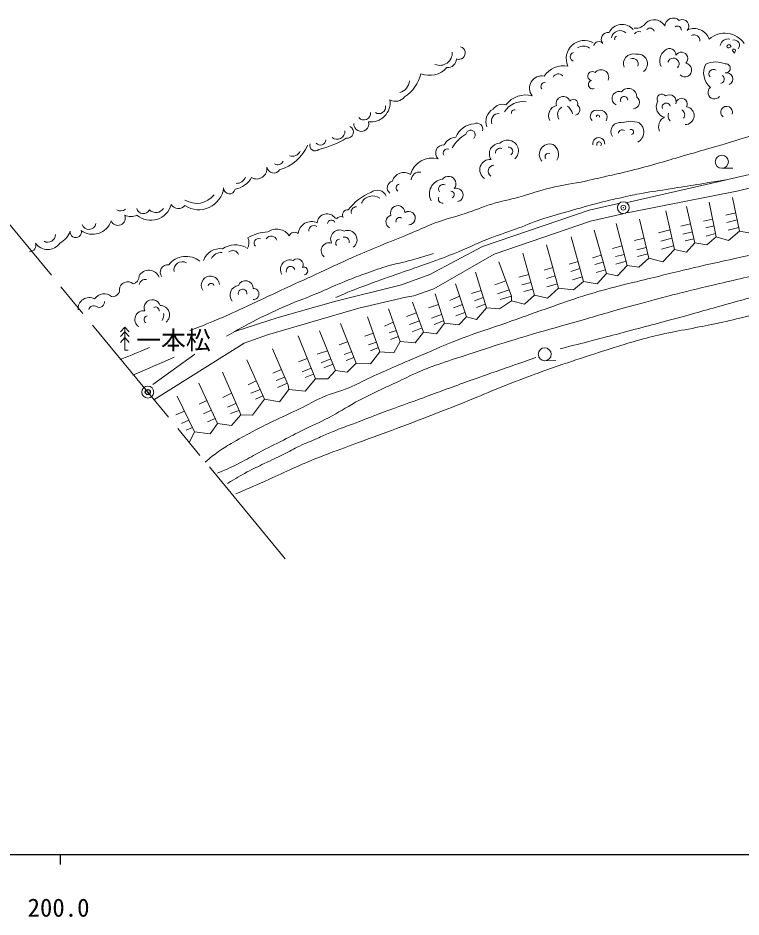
# Model space of a CAD drawing. Units: millimetres, scale not verified. Extents: x 40000 to 680000, y 20000 to 380000.
# Drawn here: x 263761 to 336537, y 198715 to 289198 of the extents above; entities that cross this region are included whole.
import ezdxf
from ezdxf.enums import TextEntityAlignment as Align

# ---------------------------------------------------------------- set-up
doc = ezdxf.new("R2010")
doc.units = ezdxf.units.MM
doc.header["$LTSCALE"] = 1000
doc.header["$PDMODE"] = 32
doc.header["$PDSIZE"] = 500
doc.linetypes.add('CHAIN', pattern=[18.5, 12, -1.5, 3.5, -1.5])
for name, color, linetype, lineweight in [('M-BGD', 7, 'Continuous', 13), ('M-BGD-EXST', 7, 'Continuous', 25), ('M-BMK', 2, 'CHAIN', 13), ('M-BMK-SRVR', 3, 'Continuous', 13)]:
    doc.layers.add(name, color=color, linetype=linetype, lineweight=lineweight)
doc.layers.add('M-BGD-RSTR', color=6, linetype='Continuous')
doc.styles.add('ＭＳ ゴシック', font='')
doc.styles.get('ＭＳ ゴシック').set_extended_font_data('MS Gothic')

msp = doc.modelspace()

# ---------------------------------------------------------------- linework, layer by layer
at = {"layer": 'M-BGD'}
for p, q in [((334619, 274073), (335727, 274087)), ((334048, 267186), (333320, 270652)), ((336384, 267738), (335681, 271129)), ((321253, 269856), (324192, 270523)), ((331888, 266583), (331059, 270225)), ((321386, 268763), (324658, 269491)), ((327265, 265009), (326325, 268938)), ((332773, 268739), (333675, 268961)), ((335007, 269347), (336003, 269578)), ((335094, 268626), (336146, 268885)), ((325087, 264283), (323977, 268511)), ((328235, 267560), (329395, 267871)), ((330481, 268255), (331452, 268496)), ((332991, 268078), (333820, 268269)), ((335233, 267843), (336305, 268122)), ((320688, 262660), (319450, 267187)), ((322994, 263472), (321756, 267828)), ((325826, 266807), (326780, 267037)), ((328456, 266733), (329580, 267032)), ((330688, 267427), (331642, 267663)), ((330909, 266763), (331799, 266972)), ((333043, 267244), (333981, 267504)), ((318169, 262020), (316973, 266376)), ((323610, 266009), (324566, 266267)), ((326048, 265876), (327002, 266107)), ((328530, 265920), (329749, 266262)), ((315735, 261294), (314582, 265522)), ((321585, 265048), (322464, 265337)), ((323890, 265181), (324793, 265401)), ((326107, 265181), (327156, 265466)), ((319236, 264428), (320134, 264688)), ((321822, 264383), (322667, 264623)), ((323935, 264428), (324975, 264711)), ((310909, 260013), (309799, 263600)), ((314190, 263109), (315169, 263369)), ((316709, 263822), (317600, 264091)), ((319398, 263689), (320328, 263977)), ((321970, 263571), (322889, 263842)), ((308902, 259116), (307792, 262447)), ((311767, 262340), (312866, 262728)), ((314486, 262355), (315388, 262566)), ((316975, 262965), (317835, 263236)), ((317005, 262123), (318056, 262432)), ((319561, 262847), (320557, 263139)), ((309402, 261483), (310367, 261764)), ((312033, 261439), (313190, 261852)), ((314678, 261661), (315570, 261899)), ((304589, 257579), (303478, 260611)), ((306681, 258475), (305742, 261422)), ((307244, 260768), (308211, 261189)), ((309698, 260744), (310580, 261076)), ((312284, 260848), (313429, 261209)), ((302240, 256639), (301044, 259927)), ((305071, 260029), (306082, 260355)), ((307583, 260029), (308487, 260360)), ((309905, 260050), (310792, 260389)), ((300190, 255614), (298952, 259116)), ((302860, 259154), (303880, 259513)), ((305367, 258995), (306397, 259367)), ((307835, 259217), (308755, 259558)), ((274516, 258084), (274067, 257605)), ((274516, 255752), (274516, 258084)), ((274516, 258084), (274965, 257605)), ((297799, 254461), (296219, 258433)), ((300642, 258179), (301532, 258587)), ((303180, 258345), (304172, 258718)), ((303446, 257621), (304436, 257997)), ((305648, 258359), (306606, 258712)), ((274516, 257605), (274067, 257125)), ((274516, 257025), (274067, 256545)), ((274516, 257605), (274965, 257125)), ((274516, 257025), (274965, 256545)), ((293699, 252881), (291948, 257194)), ((295706, 253735), (294126, 257707)), ((298658, 257174), (299532, 257475)), ((301120, 257501), (301844, 257728)), ((301245, 256848), (302061, 257131)), ((296096, 256295), (296944, 256609)), ((299035, 256295), (299850, 256577)), ((274838, 255752), (274516, 255752)), ((277328, 252304), (281555, 255348)), ((293885, 255366), (294924, 255701)), ((296598, 255315), (297344, 255604)), ((299236, 255692), (300041, 256037)), ((288575, 250831), (286781, 254803)), ((292001, 254587), (292869, 254925)), ((294262, 254486), (295245, 254894)), ((294563, 253984), (295454, 254370)), ((296799, 254712), (297577, 255018)), ((316750, 254692), (317913, 254712)), ((289414, 253456), (290284, 253826)), ((292353, 253582), (293268, 253944)), ((283834, 248397), (281955, 252454)), ((286927, 252276), (287740, 252679)), ((289765, 252703), (290618, 253050)), ((289891, 251999), (290877, 252447)), ((292654, 253029), (293512, 253342)), ((287203, 251422), (288139, 251796)), ((281528, 247543), (279777, 251130)), ((282003, 250341), (282774, 250687)), ((284389, 250995), (285255, 251445)), ((287655, 250844), (288421, 251171)), ((284842, 250040), (285702, 250402)), ((279649, 249251), (280515, 249619)), ((282430, 249362), (283217, 249729)), ((282832, 248558), (283610, 248881)), ((285168, 249387), (286012, 249678)), ((280204, 248397), (280959, 248710)), ((280674, 247714), (281311, 247989))]:
    msp.add_line(p, q, dxfattribs=at)
for points in [[(324950, 270602), (334190, 272721), (343011, 274761)], [(329827, 265906), (331034, 265628), (331888, 266583), (333093, 266382), (334048, 267186), (335279, 266809), (336384, 267738), (337690, 267512), (338344, 268366), (339700, 267914), (340303, 268869), (341609, 268643), (342463, 269421), (343644, 269195), (344448, 270024), (345829, 269471), (346583, 270074), (347914, 269798), (348769, 270351), (350050, 270099), (350828, 270853), (351934, 270527), (353014, 271155), (352461, 274496)], [(325077, 269583), (336294, 271807), (342901, 273440)], [(281003, 246429), (281528, 247543), (283108, 247330), (283834, 248397), (285244, 248184), (286183, 249251), (287379, 249209), (288575, 250831), (290069, 250575), (291009, 251814), (292674, 251643), (293699, 252881), (294937, 252881), (295706, 253735), (296902, 253564), (297799, 254461), (299251, 254376), (300190, 255614), (301599, 255486), (302240, 256639), (303735, 256511), (304589, 257579), (305870, 257408), (306681, 258475), (308133, 258305), (308902, 259116), (309927, 258860), (310909, 260013), (312233, 259927), (313429, 260739), (314752, 260397), (315735, 261294), (317058, 260995), (318169, 262020), (319663, 261849), (320688, 262660), (322055, 262447), (322994, 263472), (324105, 263258), (325087, 264283), (326240, 264112), (327265, 265009), (328674, 264668), (329827, 265906), (328973, 269792)], [(302378, 262331), (305220, 263369), (310525, 266206), (321253, 269856)], [(321386, 268763), (311677, 265438), (305604, 261951), (303609, 261241), (302806, 261089)], [(313429, 260739), (313429, 261209), (312147, 264668)], [(284749, 257173), (285577, 257646), (289965, 259050), (295743, 260690), (302378, 262331)], [(302806, 261089), (298063, 259996), (288869, 257314)], [(277443, 250760), (286534, 256486), (288869, 257314)], [(291009, 251814), (290966, 252241), (289386, 255913)], [(286183, 249251), (286012, 249678), (284347, 253564)]]:
    msp.add_lwpolyline(points, dxfattribs=at)
for centre, radius in [((334606, 274727), 655), ((316776, 255348), 656)]:
    msp.add_circle(centre, radius, dxfattribs=at)
for centre, radius, start, end in [((325960, 289393), 1223, 262.23437, 326.22112), ((327789, 287804), 1220, 27.82738, 131.79936), ((329727, 288338), 860, 45.75744, 177.66511), ((330642, 288379), 656, 317.33397, 118.76012), ((323128, 287071), 664, 79.15709, 221.68724), ((324582, 287061), 1485, 41.66895, 153.52034), ((324354, 287054), 876, 46.92819, 170.98027), ((326289, 287209), 622, 75.56309, 140.50548), ((327377, 287731), 444, 16.25345, 134.59812), ((330134, 287986), 400, 356.82017, 123.69007), ((331802, 286483), 1650, 21.09169, 111.83322), ((320765, 285121), 1821, 60.87943, 204.62231), ((324103, 287095), 295, 112.0679, 202.0679), ((331828, 286937), 573, 351.79252, 120.37262), ((334901, 285313), 2355, 33.52139, 131.47962), ((335231, 286294), 792, 77.13325, 169.54817), ((335848, 286451), 533, 316.74085, 105.18666), ((308138, 285679), 649, 247.82523, 76.00788), ((320681, 285383), 994, 51.7671, 126.83551), ((322230, 286289), 527, 40.16559, 167.03549), ((329665, 284893), 1302, 125.94117, 206.40153), ((329339, 285477), 642, 357.08137, 133.03082), ((306223, 285671), 1246, 246.84101, 3.91954), ((306994, 285096), 900, 266.49676, 358.79665), ((319787, 285289), 444, 103.21864, 252.83149), ((325665, 284623), 954, 75.01176, 202.14091), ((325617, 284554), 578, 340.83892, 111.10313), ((326143, 284599), 974, 305.99979, 103.76094), ((329724, 284574), 580, 318.36439, 160.5762), ((330535, 285106), 649, 314.10147, 148.57892), ((305194, 285759), 2340, 247.89168, 318.18564), ((318711, 281976), 2419, 80.53544, 145.60538), ((330881, 283960), 688, 226.60571, 81.24358), ((334639, 283672), 1865, 151.80489, 231.28849), ((334004, 282346), 2426, 66.91987, 114.54917), ((335004, 284125), 456, 260.67149, 96.14623), ((300547, 284484), 3871, 303.44668, 346.65202), ((316473, 282141), 1225, 78.58965, 218.86428), ((318158, 282958), 610, 44.66709, 152.56421), ((321564, 283354), 453, 52.05958, 260.68166), ((322443, 283211), 782, 339.10284, 140.24995), ((333767, 283574), 457, 55.49148, 221.24144), ((334404, 283054), 446, 282.79969, 55.961), ((335080, 283061), 631, 295.99525, 103.77508), ((301810, 282976), 1353, 286.90491, 355.18328), ((316821, 282303), 421, 84.24526, 215.71801), ((321596, 282494), 426, 104.32995, 293.61087), ((314882, 278935), 2519, 75.35316, 142.85581), ((324280, 281096), 717, 71.75168, 245.01876), ((325186, 281226), 876, 359.90338, 141.02331), ((328565, 281051), 488, 37.69791, 211.31913), ((329324, 280766), 693, 341.48442, 122.57237), ((333868, 281697), 653, 127.21391, 321.21644), ((299266, 280680), 1951, 263.28269, 8.0344), ((301761, 281980), 1171, 241.28669, 321.70643), ((312526, 279355), 1154, 72.49284, 144.37706), ((314560, 278690), 2104, 80.75151, 149.83958), ((318643, 280592), 705, 18.71104, 197.93548), ((319675, 280596), 427, 336.66838, 148.63187), ((324772, 280945), 361, 356.56849, 208.48913), ((325670, 280713), 645, 273.62853, 52.51644), ((329075, 280262), 1071, 150.03518, 257.8898), ((329009, 280223), 406, 13.7942, 198.58421), ((330554, 280538), 574, 332.08645, 179.21489), ((298571, 279607), 674, 220.48078, 7.67021), ((300094, 280233), 663, 237.85809, 10.18061), ((312320, 278749), 1473, 119.78054, 200.25325), ((313753, 279625), 335, 78.5248, 187.07), ((318182, 279378), 1018, 101.90469, 209.30783), ((318976, 279473), 898, 121.87816, 211.00746), ((318141, 279129), 1512, 16.79998, 52.65801), ((319753, 279966), 557, 284.52949, 55.7389), ((321954, 279317), 593, 70.15411, 228.9148), ((322366, 279210), 698, 329.53252, 107.58428), ((329983, 279378), 792, 162.46792, 222.98079), ((330295, 279449), 572, 324.22709, 59.72518), ((330904, 279372), 911, 270.43079, 80.04193), ((335081, 279719), 584, 341.05683, 232.92482), ((298310, 278541), 756, 176.16696, 15.4465), ((312156, 278839), 745, 88.24, 202.88202), ((322144, 279258), 166, 343.49564, 186.1155), ((325436, 276550), 2248, 67.99513, 112.00487), ((329277, 278270), 1037, 114.25939, 206.43296), ((295865, 277804), 812, 232.49734, 2.38211), ((296888, 277732), 629, 262.16538, 62.43377), ((309853, 276403), 2160, 94.62532, 158.35727), ((309318, 277432), 474, 310.92874, 171.59167), ((309935, 277992), 620, 344.62455, 114.45099), ((324341, 277770), 901, 73.71657, 213.34496), ((324571, 277565), 378, 52.65838, 174.74691), ((325470, 277723), 262, 281.89951, 118.0667), ((325625, 277714), 1128, 297.45417, 54.62521), ((294206, 276944), 537, 218.93005, 358.84213), ((291921, 284901), 9195, 283.32029, 302.0673), ((307948, 275758), 1445, 94.11646, 152.69919), ((310739, 274230), 3778, 120.01156, 149.98844), ((313041, 275821), 1088, 311.77228, 135.04544), ((322216, 276552), 607, 354.30787, 192.75672), ((288870, 278190), 4436, 286.0397, 336.33215), ((293683, 276370), 548, 162.78701, 310.59173), ((306612, 275610), 813, 86.34046, 226.49784), ((306985, 275592), 423, 71.99584, 208.39302), ((312256, 275538), 1051, 89.21518, 212.93197), ((312324, 275579), 510, 73.74875, 178.56762), ((313132, 275770), 427, 304.0568, 95.01651), ((317288, 275471), 1053, 71.84199, 220.38409), ((317021, 275493), 1145, 328.12785, 58.65714), ((322246, 276490), 240, 322.38577, 209.14144), ((291363, 276158), 883, 252.69438, 335.2306), ((305460, 272803), 2295, 75.04184, 163.52963), ((317136, 275253), 327, 61.95985, 220.72054), ((287791, 274022), 1031, 239.82388, 8.68283), ((289498, 274281), 695, 188.53294, 329.35424), ((289909, 275033), 604, 238.52643, 337.17421), ((311286, 273928), 1042, 85.15869, 237.97141), ((311695, 273784), 603, 93.0411, 236.44866), ((302611, 272418), 1222, 57.96553, 163.04442), ((304164, 272871), 817, 79.81736, 177.50226), ((307087, 272500), 763, 321.12286, 142.25095), ((285246, 274273), 2327, 279.14015, 330.61051), ((285762, 273500), 949, 267.56093, 339.81921), ((301615, 272108), 689, 104.56926, 230.37312), ((302209, 272099), 389, 102.97237, 238.10299), ((306655, 271488), 1488, 96.59903, 208.42773), ((306565, 271980), 463, 66.50857, 215.57961), ((281961, 272416), 2519, 236.39809, 352.82358), ((285042, 272076), 582, 177.44394, 350.14917), ((301326, 266653), 5393, 112.23151, 143.15698), ((299919, 270864), 1006, 24.20315, 129.01186), ((307334, 271415), 340, 294.28449, 88.83578), ((307900, 271380), 677, 282.8179, 108.90083), ((281738, 272793), 2252, 238.63758, 321.71344), ((299464, 270040), 1249, 55.49755, 155.78694), ((306472, 270954), 394, 150.38626, 284.75093), ((274101, 270574), 790, 240.30563, 307.45142), ((276377, 270175), 672, 192.00104, 336.05031), ((277115, 270968), 2134, 229.67541, 345.11664), ((277642, 270500), 884, 222.50785, 328.31589), ((279910, 270889), 870, 212.60658, 318.99697), ((296933, 269378), 515, 81.3861, 207.6984), ((297814, 269671), 513, 87.36334, 195.63536), ((301986, 269588), 730, 3.08827, 199.30195), ((303072, 269049), 678, 271.13054, 121.64854), ((271290, 269363), 1938, 232.81205, 342.0239), ((273816, 269064), 745, 203.62478, 21.87718), ((275121, 270871), 1648, 248.15088, 291.84912), ((294871, 268488), 999, 32.85827, 174.84457), ((295311, 268477), 380, 23.44005, 176.12476), ((296220, 268733), 479, 57.70102, 147.51619), ((301486, 268684), 689, 105.95526, 242.09609), ((302174, 268760), 366, 56.61093, 199.56662), ((270893, 268617), 712, 195.68157, 351.62288), ((289797, 266412), 1533, 33.83561, 125.20954), ((293305, 267360), 1345, 64.87257, 174.12888), ((293532, 267812), 488, 52.885, 187.39777), ((296144, 266951), 912, 61.19599, 206.46573), ((266763, 267412), 785, 240.90435, 359.5183), ((266843, 268575), 2335, 299.04036, 339.1841), ((269581, 267655), 563, 170.78538, 16.94555), ((285704, 266582), 1297, 331.60799, 22.28625), ((289011, 263621), 4045, 91.38237, 121.39671), ((287971, 266544), 453, 65.39117, 226.17743), ((289247, 266622), 616, 19.03376, 143.82795), ((291598, 267076), 561, 48.84484, 160.15854), ((296650, 266692), 453, 344.25711, 108.28895), ((296948, 266885), 939, 305.12704, 112.83238), ((264935, 266307), 631, 269.50883, 21.05692), ((266750, 267365), 1482, 214.12054, 325.87946), ((285644, 263928), 2429, 63.54407, 122.4815), ((295085, 265780), 802, 72.42631, 230.35277), ((296112, 266544), 378, 87.06841, 221.64958), ((280671, 262998), 2209, 51.24629, 141.63691), ((284145, 264158), 1830, 83.90144, 159.5656), ((284227, 264487), 1116, 85.52565, 152.80957), ((285392, 265170), 624, 21.52833, 129.70888), ((278843, 263608), 768, 82.80952, 217.70072), ((280320, 263804), 865, 62.31894, 189.18884), ((291141, 263889), 964, 69.77835, 211.42033), ((291881, 264366), 591, 332.20309, 133.56319), ((276925, 262716), 1107, 21.01778, 151.82955), ((291206, 263764), 437, 16.69924, 200.17065), ((292545, 263740), 378, 271.335, 112.04374), ((274794, 261851), 804, 46.59247, 179.54836), ((275209, 263166), 744, 280.65093, 5.60927), ((276568, 262279), 599, 76.96807, 172.21651), ((283125, 262302), 917, 5.02145, 212.87156), ((283200, 262188), 300, 18.12079, 166.85832), ((286661, 261995), 769, 358.91271, 158.09416), ((273292, 261844), 698, 261.31203, 1.05982), ((286077, 261314), 976, 97.60439, 219.10674), ((286369, 261470), 438, 351.05144, 195.68148), ((287449, 261415), 566, 268.03304, 91.96696), ((270939, 259945), 1121, 61.23479, 186.27882), ((272433, 260277), 1156, 49.35962, 145.71928), ((271937, 260593), 527, 237.4358, 9.11397), ((277282, 260029), 815, 17.36084, 202.30342), ((271372, 259762), 479, 53.94963, 169.65319), ((276393, 258865), 865, 81.04047, 237.25061), ((277599, 259748), 364, 351.47499, 117.44966), ((278068, 259325), 947, 308.91066, 90.50529), ((276837, 258837), 385, 98.6901, 237.12038), ((277486, 259280), 944, 325.11204, 11.50922)]:
    msp.add_arc(centre, radius, start, end, dxfattribs=at)
for points, knots in [([(335140, 286232), (335068, 286344), (335200, 286498), (335332, 286513), (335450, 286526), (335467, 286387), (335554, 286306), (335554, 286306), (335554, 286306), (335554, 286306), (335392, 286277), (335229, 286094), (335140, 286232)], [0, 0, 0, 0, 1, 1, 1, 2, 2, 2, 3, 3, 3, 4, 4, 4, 4]), ([(335701, 286010), (335754, 286093), (335890, 286086), (335953, 286010), (336046, 285896), (335908, 285785), (335879, 285641), (335879, 285641), (335879, 285641), (335879, 285641), (335809, 285785), (335616, 285875), (335701, 286010)], [0, 0, 0, 0, 1, 1, 1, 2, 2, 2, 3, 3, 3, 4, 4, 4, 4]), ([(333386, 276092), (335143, 276594), (335608, 276727), (337020, 277177), (338442, 277631), (339225, 277925), (340637, 278408), (341835, 278818), (342504, 279054), (343702, 279463), (344712, 279808), (345277, 280004), (346289, 280342), (347063, 280601), (347490, 280769), (348274, 280995), (349177, 281257), (349690, 281379), (350610, 281573), (351670, 281797), (352040, 281843), (353348, 282025)], [0, 0, 0, 0, 1, 1, 1, 2, 2, 2, 3, 3, 3, 4, 4, 4, 5, 5, 5, 6, 6, 6, 7, 7, 7, 7]), ([(320464, 272680), (321705, 272968), (322017, 273041), (323013, 273270), (323820, 273456), (324277, 273542), (325081, 273743), (326211, 274025), (326841, 274197), (327963, 274511), (328883, 274769), (329395, 274924), (330312, 275191), (331513, 275540), (331890, 275652), (333386, 276092)], [0, 0, 0, 0, 1, 1, 1, 2, 2, 2, 3, 3, 3, 4, 4, 4, 5, 5, 5, 5]), ([(287326, 260421), (289185, 261292), (289653, 261512), (291148, 262205), (292511, 262836), (293275, 263186), (294640, 263812), (295905, 264393), (296605, 264737), (297880, 265294), (298932, 265754), (299532, 265986), (300593, 266425), (301720, 266890), (302358, 267135), (303482, 267605), (304338, 267963), (304800, 268208), (305668, 268535), (306852, 268981), (307558, 269109), (308758, 269515), (309813, 269871), (310380, 270143), (311445, 270469), (312501, 270792), (313118, 270881), (314184, 271172), (315445, 271517), (316126, 271803), (317399, 272102), (318585, 272381), (319005, 272450), (320464, 272680)], [0, 0, 0, 0, 1, 1, 1, 2, 2, 2, 3, 3, 3, 4, 4, 4, 5, 5, 5, 6, 6, 6, 7, 7, 7, 8, 8, 8, 9, 9, 9, 10, 10, 10, 11, 11, 11, 11]), ([(322272, 270595), (323316, 270853), (323588, 270921), (324435, 271111), (325167, 271275), (325575, 271376), (326312, 271510), (327359, 271701), (327951, 271771), (329001, 271939), (331333, 272311), (332062, 272431), (334969, 272902)], [0, 0, 0, 0, 1, 1, 1, 2, 2, 2, 3, 3, 3, 4, 4, 4, 4]), ([(295745, 261074), (297139, 261661), (297512, 261816), (298659, 262255), (299914, 262735), (300633, 262962), (301900, 263410), (302988, 263796), (303602, 263998), (304688, 264390), (305830, 264802), (306475, 265019), (307602, 265470), (308969, 266018), (309698, 266413), (311069, 266952), (312125, 267368), (312741, 267540), (313807, 267932), (314821, 268305), (315370, 268566), (316394, 268912), (317500, 269285), (318136, 269444), (319258, 269766), (320432, 270103), (320810, 270203), (322272, 270595)], [0, 0, 0, 0, 1, 1, 1, 2, 2, 2, 3, 3, 3, 4, 4, 4, 5, 5, 5, 6, 6, 6, 7, 7, 7, 8, 8, 8, 9, 9, 9, 9]), ([(291079, 260376), (292624, 260981), (293027, 261134), (294263, 261652), (295179, 262035), (295679, 262283), (296599, 262657), (297359, 262965), (297789, 263128), (298559, 263410), (299436, 263731), (299925, 263920), (300819, 264189), (301672, 264446), (302171, 264510), (303030, 264742), (304037, 265013), (304364, 265116), (305592, 265495)], [0, 0, 0, 0, 1, 1, 1, 2, 2, 2, 3, 3, 3, 4, 4, 4, 5, 5, 5, 6, 6, 6, 6]), ([(304933, 255490), (306375, 256137), (306777, 256305), (307978, 256781), (309659, 257448), (310642, 257712), (312349, 258313), (314096, 258929), (315071, 259284), (316820, 259896), (318123, 260352), (318845, 260633), (320161, 261052), (321409, 261449), (322113, 261660), (323376, 262006), (324565, 262332), (325244, 262467), (326441, 262760), (328374, 263233), (329453, 263510), (331390, 263966), (333856, 264545), (334649, 264711), (337720, 265372)], [0, 0, 0, 0, 1, 1, 1, 2, 2, 2, 3, 3, 3, 4, 4, 4, 5, 5, 5, 6, 6, 6, 7, 7, 7, 8, 8, 8, 8]), ([(311690, 256193), (313297, 256695), (313711, 256821), (315011, 257208), (316791, 257739), (317798, 258002), (319583, 258514), (321625, 259101), (322763, 259450), (324808, 260022), (326472, 260487), (327405, 260745), (329079, 261177), (330643, 261581), (331527, 261779), (333098, 262157), (335616, 262762), (336414, 262941), (339554, 263664)], [0, 0, 0, 0, 1, 1, 1, 2, 2, 2, 3, 3, 3, 4, 4, 4, 5, 5, 5, 6, 6, 6, 6]), ([(318327, 255902), (319905, 256303), (320303, 256403), (321568, 256731), (322657, 257013), (323268, 257172), (324356, 257459), (326604, 258053), (327866, 258378), (330109, 258992), (332221, 259570), (333399, 259914), (335509, 260499), (337432, 261032), (338035, 261197), (340433, 261855)], [0, 0, 0, 0, 1, 1, 1, 2, 2, 2, 3, 3, 3, 4, 4, 4, 5, 5, 5, 5]), ([(281075, 257731), (282605, 258330), (283013, 258490), (284237, 259017), (285454, 259541), (285848, 259726), (287326, 260421)], [0, 0, 0, 0, 1, 1, 1, 2, 2, 2, 2]), ([(285577, 257646), (286603, 258222), (286886, 258372), (287739, 258810), (289021, 259468), (289466, 259654), (291079, 260376)], [0, 0, 0, 0, 1, 1, 1, 2, 2, 2, 2]), ([(316890, 253756), (318852, 254429), (319353, 254604), (320940, 255123), (322222, 255543), (322940, 255782), (324230, 256178), (325062, 256433), (325527, 256576), (326366, 256806), (327341, 257074), (327890, 257217), (328878, 257434), (329941, 257668), (330547, 257752), (331616, 257962), (332647, 258164), (333227, 258265), (334253, 258489), (335416, 258743), (336063, 258903), (337218, 259193), (338508, 259516), (338922, 259633), (340508, 260072)], [0, 0, 0, 0, 1, 1, 1, 2, 2, 2, 3, 3, 3, 4, 4, 4, 5, 5, 5, 6, 6, 6, 7, 7, 7, 8, 8, 8, 8]), ([(283857, 243382), (284934, 243850), (285236, 243976), (286093, 244412), (286841, 244791), (287236, 245049), (287977, 245442), (288950, 245958), (289507, 246223), (290489, 246723), (291244, 247107), (291665, 247326), (292423, 247702), (293429, 248202), (294016, 248436), (295011, 248958), (296100, 249531), (296665, 249933), (297749, 250516), (298622, 250986), (299118, 251236), (300009, 251671), (300660, 251989), (301036, 252145), (301693, 252450), (302704, 252920), (303258, 253211), (304280, 253656), (304955, 253950), (305346, 254085), (306038, 254334), (307136, 254729), (307769, 254899), (308877, 255264), (309976, 255625), (310320, 255739), (311690, 256193)], [0, 0, 0, 0, 1, 1, 1, 2, 2, 2, 3, 3, 3, 4, 4, 4, 5, 5, 5, 6, 6, 6, 7, 7, 7, 8, 8, 8, 9, 9, 9, 10, 10, 10, 11, 11, 11, 12, 12, 12, 12]), ([(282596, 244491), (283220, 245021), (283404, 245176), (283958, 245567), (284516, 245961), (284851, 246150), (285440, 246497), (286280, 246992), (286763, 247246), (287625, 247702), (288440, 248134), (288905, 248357), (289735, 248757), (290680, 249214), (291230, 249427), (292172, 249888), (293043, 250314), (293494, 250630), (294383, 251018), (295403, 251465), (296044, 251540), (297070, 251973), (297944, 252341), (298396, 252630), (299256, 253028), (300153, 253443), (300662, 253661), (301567, 254058), (302876, 254631), (303297, 254804), (304933, 255490)], [0, 0, 0, 0, 1, 1, 1, 2, 2, 2, 3, 3, 3, 4, 4, 4, 5, 5, 5, 6, 6, 6, 7, 7, 7, 8, 8, 8, 9, 9, 9, 10, 10, 10, 10]), ([(284837, 242352), (285788, 242923), (286047, 243083), (286846, 243507), (287505, 243857), (287884, 244034), (288555, 244361), (289316, 244733), (289757, 244912), (290514, 245291), (291138, 245603), (291468, 245818), (292097, 246120), (292778, 246447), (293188, 246569), (293880, 246873), (294383, 247094), (294655, 247239), (295161, 247451), (296043, 247821), (296554, 247987), (297447, 248330), (298418, 248704), (298960, 248920), (299934, 249285), (301617, 249916), (302568, 250248), (304255, 250868), (305963, 251494), (306915, 251857), (308626, 252475), (309898, 252935), (310614, 253183), (311891, 253631), (313449, 254177), (313941, 254345), (315886, 255012)], [0, 0, 0, 0, 1, 1, 1, 2, 2, 2, 3, 3, 3, 4, 4, 4, 5, 5, 5, 6, 6, 6, 7, 7, 7, 8, 8, 8, 9, 9, 9, 10, 10, 10, 11, 11, 11, 12, 12, 12, 12]), ([(285691, 241322), (287301, 242003), (287720, 242176), (289007, 242754), (289972, 243187), (290502, 243454), (291469, 243884), (292171, 244196), (292566, 244371), (293277, 244663), (294125, 245011), (294606, 245192), (295463, 245517), (296627, 245958), (297284, 246191), (298452, 246622), (299992, 247192), (300859, 247502), (302396, 248079), (303762, 248593), (304527, 248881), (305888, 249411), (307147, 249901), (307850, 250184), (309103, 250692), (310322, 251186), (310997, 251483), (312218, 251973), (314031, 252700), (314624, 252912), (316890, 253756)], [0, 0, 0, 0, 1, 1, 1, 2, 2, 2, 3, 3, 3, 4, 4, 4, 5, 5, 5, 6, 6, 6, 7, 7, 7, 8, 8, 8, 9, 9, 9, 10, 10, 10, 10])]:
    msp.add_open_spline(points, degree=3, knots=knots, dxfattribs=at)
for points in [[(274045, 254819), (275528, 255418), (275528, 255418), (277012, 256017)], [(275336, 253255), (277415, 254156), (277415, 254156), (279494, 255057)]]:
    msp.add_open_spline(points, degree=3, dxfattribs=at)
at = {"layer": 'M-BGD-EXST'}
for p, q in [((40000, 205000), (579000, 205000)), ((268000, 205000), (268000, 204000))]:
    msp.add_line(p, q, dxfattribs=at)
at = {"layer": 'M-BGD-RSTR'}
msp.add_point((276827, 251546), dxfattribs=at)
at = {"layer": 'M-BMK'}
msp.add_line((290667, 234766), (262490, 268928), dxfattribs=at)
at = {"layer": 'M-BMK-SRVR'}
for centre in [(324688, 270108), (276827, 251546)]:
    msp.add_circle(centre, 600, dxfattribs=at)
for p in [(324688, 270108), (276827, 251546)]:
    msp.add_point(p, dxfattribs=at)

# ---------------------------------------------------------------- texts
at = {"layer": 'M-BGD', "style": 'ＭＳ ゴシック'}
msp.add_text('一本松\u3000', height=1833, dxfattribs=at).set_placement((280656, 255302), align=Align.BOTTOM_CENTER)
at = {"layer": 'M-BGD-EXST', "style": 'ＭＳ ゴシック'}
msp.add_text('200.0', height=1833, dxfattribs=at).set_placement((267844, 198195), align=Align.BOTTOM_CENTER)

doc.saveas('drawing.dxf')
